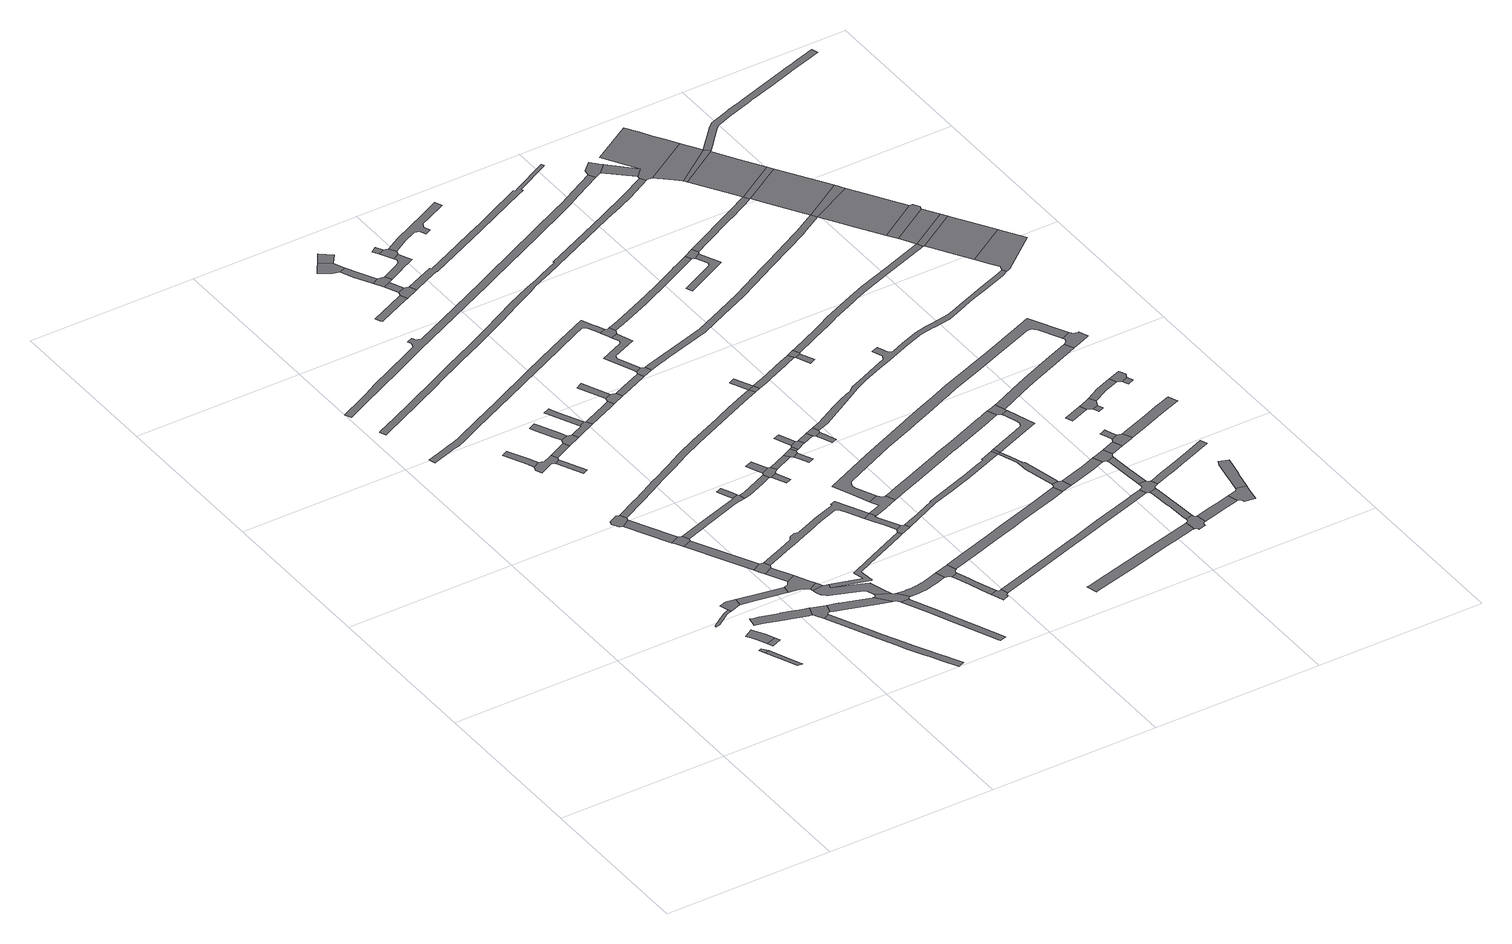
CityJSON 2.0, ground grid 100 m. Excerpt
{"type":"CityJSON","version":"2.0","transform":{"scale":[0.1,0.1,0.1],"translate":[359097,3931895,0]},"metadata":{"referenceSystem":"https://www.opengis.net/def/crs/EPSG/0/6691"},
"CityObjects":{
"road1":{"type":"Road","geometry":[{"type":"MultiSurface","lod":"1","boundaries":[[[0,1,2,3]]]}]},
"road2":{"type":"Road","geometry":[{"type":"MultiSurface","lod":"1","boundaries":[[[4,5,6,7,0,3]]]}]},
"road3":{"type":"Road","geometry":[{"type":"MultiSurface","lod":"1","boundaries":[[[8,9,10,11,12,13,14,15,16]]]}]},
"road4":{"type":"Road","attributes":{"RoadStructureAttribute.sectionType":"1"},"geometry":[{"type":"MultiSurface","lod":"1","boundaries":[[[17,18,19,20,21,22,23,24,25,26]]]}]},
"road5":{"type":"Road","geometry":[{"type":"MultiSurface","lod":"1","boundaries":[[[27,28,22,21]]]}]},
"road6":{"type":"Road","geometry":[{"type":"MultiSurface","lod":"1","boundaries":[[[15,29,30,31,32,16]]]}]},
"road7":{"type":"Road","attributes":{"RoadStructureAttribute.sectionType":"1"},"geometry":[{"type":"MultiSurface","lod":"1","boundaries":[[[33,34,35,36,37,38,39,40,41,42,43,44,45,46,47,48]]]}]},
"road8":{"type":"Road","attributes":{"RoadStructureAttribute.sectionType":"1"},"geometry":[{"type":"MultiSurface","lod":"1","boundaries":[[[49,50,30,29,51,52,53,54]]]}]},
"road9":{"type":"Road","geometry":[{"type":"MultiSurface","lod":"1","boundaries":[[[55,56,57,58,59,60,61,62]]]}]},
"road10":{"type":"Road","attributes":{"RoadStructureAttribute.sectionType":"1"},"geometry":[{"type":"MultiSurface","lod":"1","boundaries":[[[63,56,55,64,65]]]}]},
"road11":{"type":"Road","geometry":[{"type":"MultiSurface","lod":"1","boundaries":[[[66,67,38,37,68,69,70,71,72,73,74,75]]]}]},
"road12":{"type":"Road","geometry":[{"type":"MultiSurface","lod":"1","boundaries":[[[64,76,77,78,79,80,65]]]}]},
"road13":{"type":"Road","geometry":[{"type":"MultiSurface","lod":"1","boundaries":[[[81,82,83,84,85,86,87,88]]]}]},
"road14":{"type":"Road","attributes":{"RoadStructureAttribute.sectionType":"1"},"geometry":[{"type":"MultiSurface","lod":"1","boundaries":[[[89,90,91,92,78,77]]]}]},
"road15":{"type":"Road","attributes":{"RoadStructureAttribute.sectionType":"1"},"geometry":[{"type":"MultiSurface","lod":"1","boundaries":[[[93,94,95,96,97,98,99,100,101,102,103,104,105,71,70,106,107,108,109,110,111,112,113]]]}]},
"road16":{"type":"Road","geometry":[{"type":"MultiSurface","lod":"1","boundaries":[[[114,115,116,117,81,88,118,119,120,121,122,123,124]]]}]},
"road17":{"type":"Road","geometry":[{"type":"MultiSurface","lod":"1","boundaries":[[[91,90,125,126,127,128,129]]]}]},
"road18":{"type":"Road","attributes":{"RoadStructureAttribute.sectionType":"1"},"geometry":[{"type":"MultiSurface","lod":"1","boundaries":[[[126,130,131,127]]]}]},
"road19":{"type":"Road","geometry":[{"type":"MultiSurface","lod":"1","boundaries":[[[132,133,134,135,136,131,130,137,49,54]]]}]},
"road20":{"type":"Road","geometry":[{"type":"MultiSurface","lod":"1","boundaries":[[[121,138,139,140,141,122]]]}]},
"road21":{"type":"Road","geometry":[{"type":"MultiSurface","lod":"1","boundaries":[[[135,134,142,143]]]}]},
"road22":{"type":"Road","attributes":{"RoadStructureAttribute.sectionType":"1"},"geometry":[{"type":"MultiSurface","lod":"1","boundaries":[[[144,145,146,147,148,66,75,149,150,151,152,153]]]}]},
"road23":{"type":"Road","attributes":{"RoadStructureAttribute.sectionType":"1"},"geometry":[{"type":"MultiSurface","lod":"1","boundaries":[[[154,155,114,124]]]}]},
"road24":{"type":"Road","attributes":{"RoadStructureAttribute.sectionType":"1"},"geometry":[{"type":"MultiSurface","lod":"1","boundaries":[[[156,157,158,159,160,161,162,163,164,165,166,143,142,167,168,169,170,171,172,173,174,175,176,177]]]}]},
"road25":{"type":"Road","attributes":{"RoadStructureAttribute.sectionType":"1"},"geometry":[{"type":"MultiSurface","lod":"1","boundaries":[[[178,179,180,181,80,79,182,183,184,185,186,187]]]}]},
"road26":{"type":"Road","geometry":[{"type":"MultiSurface","lod":"1","boundaries":[[[188,189,190,191,192,193,194,195]]]}]},
"road27":{"type":"Road","geometry":[{"type":"MultiSurface","lod":"1","boundaries":[[[188,195,155,154,196,197]]]}]},
"road28":{"type":"Road","geometry":[{"type":"MultiSurface","lod":"1","boundaries":[[[198,199,200,201,202,203,204,205,206,207,208,209,156,177,210,211,144,153]]]}]},
"road29":{"type":"Road","attributes":{"RoadStructureAttribute.sectionType":"1"},"geometry":[{"type":"MultiSurface","lod":"1","boundaries":[[[212,213,214,215,203,202,216,217,218,219,220,221,222]]]}]},
"road30":{"type":"Road","geometry":[{"type":"MultiSurface","lod":"1","boundaries":[[[196,223,224,225,226,227,228,229,230,231,232,197]]]}]},
"road31":{"type":"Road","geometry":[{"type":"MultiSurface","lod":"1","boundaries":[[[228,233,234,235,236,229]]]}]},
"road32":{"type":"Road","attributes":{"RoadStructureAttribute.sectionType":"1"},"geometry":[{"type":"MultiSurface","lod":"1","boundaries":[[[237,238,239,240,241,242,243,244,245,246,247,248,249,250,251,252,253,254,255,256,257,258,259,260,261,262,263,264,265,266,267,268,269,270,271,272,273]]]}]},
"road33":{"type":"Road","geometry":[{"type":"MultiSurface","lod":"1","boundaries":[[[274,275,276,277,278,178,187]]]}]},
"road34":{"type":"Road","attributes":{"RoadStructureAttribute.sectionType":"1"},"geometry":[{"type":"MultiSurface","lod":"1","boundaries":[[[164,279,280,281,282,283,284,285,286,287,288,289,290,291,292,293,165]]]}]},
"road35":{"type":"Road","attributes":{"RoadStructureAttribute.sectionType":"1"},"geometry":[{"type":"MultiSurface","lod":"1","boundaries":[[[128,294,295,296,297,298,299,300,301,302,303,304,305,306,307,308,309,310,311,312,313,314,315,316,317,318,319,320,129]]]}]},
"road36":{"type":"Road","attributes":{"RoadStructureAttribute.sectionType":"1"},"geometry":[{"type":"MultiSurface","lod":"1","boundaries":[[[321,322,323,324,325,326,327,328,329,330,331,332,333,334,335,336,337,338,339,207,206,340,341,342,343,344,345,346,347,348,349,350,351,352]]]}]},
"road37":{"type":"Road","attributes":{"RoadStructureAttribute.sectionType":"1"},"geometry":[{"type":"MultiSurface","lod":"1","boundaries":[[[353,354,355,356,357,358,227,226]]]}]},
"road38":{"type":"Road","attributes":{"RoadStructureAttribute.sectionType":"1"},"geometry":[{"type":"MultiSurface","lod":"1","boundaries":[[[359,360,361,362,363,364,365,366]]]}]},
"road39":{"type":"Road","attributes":{"RoadStructureAttribute.sectionType":"1"},"geometry":[{"type":"MultiSurface","lod":"1","boundaries":[[[367,368,369,370,371,372,373,374,375,376,377,378,379,380,381,382,383,384,385,386,58,57,387,388,389,390,391,392,393,394,395,396,397]]]}]},
"road40":{"type":"Road","attributes":{"RoadStructureAttribute.sectionType":"1"},"geometry":[{"type":"MultiSurface","lod":"1","boundaries":[[[398,399,186,185,400,401,402,403]]]}]},
"road41":{"type":"Road","geometry":[{"type":"MultiSurface","lod":"1","boundaries":[[[404,405,406,407,408,409,410,411]]]}]},
"road42":{"type":"Road","geometry":[{"type":"MultiSurface","lod":"1","boundaries":[[[412,413,414,415,416,417,418,352,351,419,420,421,422,423]]]}]},
"road43":{"type":"Road","attributes":{"RoadStructureAttribute.sectionType":"1"},"geometry":[{"type":"MultiSurface","lod":"1","boundaries":[[[422,424,425,426,427,428,429,430,431,432,423]]]}]},
"road44":{"type":"Road","geometry":[{"type":"MultiSurface","lod":"1","boundaries":[[[433,434,435,436,437,438,439,440,441,442,429,428]]]}]},
"road45":{"type":"Road","attributes":{"RoadStructureAttribute.sectionType":"1"},"geometry":[{"type":"MultiSurface","lod":"1","boundaries":[[[443,444,445,446,404,411]]]}]},
"road46":{"type":"Road","attributes":{"RoadStructureAttribute.sectionType":"1"},"geometry":[{"type":"MultiSurface","lod":"1","boundaries":[[[407,406,447,448]]]}]},
"road47":{"type":"Road","geometry":[{"type":"MultiSurface","lod":"1","boundaries":[[[449,450,451,452]]]}]},
"road48":{"type":"Road","geometry":[{"type":"MultiSurface","lod":"1","boundaries":[[[451,356,355,453,454,452]]]}]},
"road49":{"type":"Road","geometry":[{"type":"MultiSurface","lod":"1","boundaries":[[[455,456,457,458,459,460]]]}]},
"road50":{"type":"Road","geometry":[{"type":"MultiSurface","lod":"1","boundaries":[[[461,462,463,445,444,464]]]}]},
"road51":{"type":"Road","attributes":{"RoadStructureAttribute.sectionType":"1"},"geometry":[{"type":"MultiSurface","lod":"1","boundaries":[[[461,464,465,466]]]}]},
"road52":{"type":"Road","geometry":[{"type":"MultiSurface","lod":"1","boundaries":[[[467,468,469,470,471,472]]]}]},
"road53":{"type":"Road","geometry":[{"type":"MultiSurface","lod":"1","boundaries":[[[402,472,471,473,474,475,460,459,403]]]}]},
"road54":{"type":"Road","geometry":[{"type":"MultiSurface","lod":"1","boundaries":[[[465,359,366,476,477,466]]]}]},
"road55":{"type":"Road","geometry":[{"type":"MultiSurface","lod":"1","boundaries":[[[478,479,480,481,306,305,482,483,484,485,486]]]}]},
"road56":{"type":"Road","geometry":[{"type":"MultiSurface","lod":"1","boundaries":[[[485,287,286,487,488,489,486]]]}]},
"road57":{"type":"Road","attributes":{"RoadStructureAttribute.sectionType":"1"},"geometry":[{"type":"MultiSurface","lod":"1","boundaries":[[[475,474,490,491]]]}]},
"road58":{"type":"Road","attributes":{"RoadStructureAttribute.sectionType":"1"},"geometry":[{"type":"MultiSurface","lod":"1","boundaries":[[[492,454,453,493,494,495]]]}]},
"road59":{"type":"Road","attributes":{"RoadStructureAttribute.sectionType":"1"},"geometry":[{"type":"MultiSurface","lod":"1","boundaries":[[[496,497,498,499,500,463,462,501,502,503,504,505,506,507,508]]]}]},
"road60":{"type":"Road","geometry":[{"type":"MultiSurface","lod":"1","boundaries":[[[509,510,306,481,511,512,513,514,515,516,517,518,519,520,521,522]]]}]},
"road61":{"type":"Road","geometry":[{"type":"MultiSurface","lod":"1","boundaries":[[[523,524,525,526]]]}]},
"road62":{"type":"Road","attributes":{"RoadStructureAttribute.sectionType":"1"},"geometry":[{"type":"MultiSurface","lod":"1","boundaries":[[[527,528,529,530,531,532,533,534,535,536,537,538,539,540,541,542,543,544,545,546,547,548,549,550,551,552,553,554,555,556,557,558,559,560,561,562,563,564,565,566,567]]]}]},
"road63":{"type":"Road","geometry":[{"type":"MultiSurface","lod":"1","boundaries":[[[568,569,491,490,570,571]]]}]},
"road64":{"type":"Road","geometry":[{"type":"MultiSurface","lod":"1","boundaries":[[[525,508,507,572,573,574,526]]]}]},
"road65":{"type":"Road","geometry":[{"type":"MultiSurface","lod":"1","boundaries":[[[570,575,576,577,578,571]]]}]},
"road66":{"type":"Road","attributes":{"RoadStructureAttribute.sectionType":"1"},"geometry":[{"type":"MultiSurface","lod":"1","boundaries":[[[569,568,579,580]]]}]},
"road67":{"type":"Road","attributes":{"RoadStructureAttribute.sectionType":"1"},"geometry":[{"type":"MultiSurface","lod":"1","boundaries":[[[581,582,583,584,585,586,587,588,589,590,591,592,593,594,595,596,597,598,599,600,601,602,603,604,605,606,607,608,609,610,611,612,613,614,615,616,617,618,619,620,621,622,623,624,625,626,627,628,629,630,631,632,633,634,635,636,637]]]}]},
"road68":{"type":"Road","geometry":[{"type":"MultiSurface","lod":"1","boundaries":[[[494,638,639,640,641,642,495]]]}]},
"road69":{"type":"Road","geometry":[{"type":"MultiSurface","lod":"1","boundaries":[[[643,644,645,646,647,648]]]}]},
"road70":{"type":"Road","geometry":[{"type":"MultiSurface","lod":"1","boundaries":[[[647,580,579,649,650,648]]]}]},
"road71":{"type":"Road","attributes":{"RoadStructureAttribute.sectionType":"1"},"geometry":[{"type":"MultiSurface","lod":"1","boundaries":[[[651,652,653,654,655,656,657,658,659,642,641]]]}]},
"road72":{"type":"Road","attributes":{"RoadStructureAttribute.sectionType":"1"},"geometry":[{"type":"MultiSurface","lod":"1","boundaries":[[[660,661,650,649,662,663]]]}]},
"road73":{"type":"Road","geometry":[{"type":"MultiSurface","lod":"1","boundaries":[[[254,664,665,666,655,654,667,668,669,255]]]}]},
"road74":{"type":"Road","attributes":{"RoadStructureAttribute.sectionType":"1"},"geometry":[{"type":"MultiSurface","lod":"1","boundaries":[[[670,671,672,673,674,675,676,677,678,679,418,417,680,681,682,683,684,685,686,687,688,689,690,691,692]]]}]},
"road75":{"type":"Road","geometry":[{"type":"MultiSurface","lod":"1","boundaries":[[[693,694,695,696,660,663]]]}]},
"road76":{"type":"Road","geometry":[{"type":"MultiSurface","lod":"1","boundaries":[[[693,697,698,699,700,701,694]]]}]},
"road77":{"type":"Road","geometry":[{"type":"MultiSurface","lod":"1","boundaries":[[[573,702,703,704,705,706,707,708,709,710,711,712,713,574]]]}]},
"road78":{"type":"Road","geometry":[{"type":"MultiSurface","lod":"1","boundaries":[[[714,715,716,397]]]}]},
"road79":{"type":"Road","geometry":[{"type":"MultiSurface","lod":"1","boundaries":[[[396,717,714,397]]]}]},
"road80":{"type":"Road","attributes":{"RoadStructureAttribute.sectionType":"1"},"geometry":[{"type":"MultiSurface","lod":"1","boundaries":[[[488,718,719,720,721,722,723,724,725,726,727,728,729,730,731,732,733,734,735,723,736,737,738,739,740,741,742,743,744,745,746,747,489]]]}]},
"road81":{"type":"Road","attributes":{"RoadStructureAttribute.sectionType":"1"},"geometry":[{"type":"MultiSurface","lod":"1","boundaries":[[[748,749,750,751,752,753,754,755,756,757,440,439,758,759,760,761,762,763,764,765,766]]]}]},
"road82":{"type":"Road","attributes":{"RoadStructureAttribute.sectionType":"1"},"geometry":[{"type":"MultiSurface","lod":"1","boundaries":[[[767,768,769,770,771,772,773,774,775,776,777,778,779,780,781,782,783,784]]]}]},
"road83":{"type":"Road","attributes":{"RoadStructureAttribute.sectionType":"1"},"geometry":[{"type":"MultiSurface","lod":"1","boundaries":[[[785,786,787,788,789,790,791,792,793,794,795,796,477,476,797,798,799,800,801,802,803,804,805,806,807]]]}]},
"road84":{"type":"Road","attributes":{"RoadStructureAttribute.sectionType":"1"},"geometry":[{"type":"MultiSurface","lod":"1","boundaries":[[[808,809,810,811,812,813,814,815,816,817,818,819,820,821,514,513,822,823,824,825,826,827,828,829,830,831,832]]]}]},
"road85":{"type":"Road","attributes":{"RoadStructureAttribute.sectionType":"1"},"geometry":[{"type":"MultiSurface","lod":"1","boundaries":[[[717,833,834,835,836,837,838,839,840,841,714]]]}]},
"road86":{"type":"Road","attributes":{"RoadStructureAttribute.sectionType":"1"},"geometry":[{"type":"MultiSurface","lod":"1","boundaries":[[[842,843,844,845,846,847,848,668,667,849,850,851,852,853,854,855]]]}]},
"road87":{"type":"Road","geometry":[{"type":"MultiSurface","lod":"1","boundaries":[[[856,857,858,859,860,838,837]]]}]},
"road88":{"type":"Road","geometry":[{"type":"MultiSurface","lod":"1","boundaries":[[[861,862,729,728,863,864,670,692]]]}]},
"road89":{"type":"Road","geometry":[{"type":"MultiSurface","lod":"1","boundaries":[[[856,865,866,867,857]]]}]},
"road90":{"type":"Road","geometry":[{"type":"MultiSurface","lod":"1","boundaries":[[[723,735,868,736]]]}]},
"road91":{"type":"Road","attributes":{"RoadStructureAttribute.sectionType":"1"},"geometry":[{"type":"MultiSurface","lod":"1","boundaries":[[[869,870,871,872,873,874,875,876,877,878,879,880,881,882,883,884,885,886,887,888,889,890,891,892,893,894,895,896,897,898,899,900,901,902,903,904,905,906,907,908,909,910,911,912,913,914,915,916,917,918,919,920,921,922,509,522]]]}]},
"road92":{"type":"Road","attributes":{"RoadStructureAttribute.sectionType":"1"},"geometry":[{"type":"MultiSurface","lod":"1","boundaries":[[[861,923,924,925,926,927,928,929,930,862]]]}]},
"road93":{"type":"Road","attributes":{"RoadStructureAttribute.sectionType":"1"},"geometry":[{"type":"MultiSurface","lod":"1","boundaries":[[[931,932,933,934,935,936,937,938,939,868,735]]]}]},
"road94":{"type":"Road","geometry":[{"type":"MultiSurface","lod":"1","boundaries":[[[940,941,942,943,944,945,946,947,948,775,774,949,950,951,952,953,954,955,956,957]]]}]},
"road95":{"type":"Road","attributes":{"RoadStructureAttribute.sectionType":"1"},"geometry":[{"type":"MultiSurface","lod":"1","boundaries":[[[958,959,960,961,962,963,964,965,966,967,968]]]}]},
"road96":{"type":"Road","attributes":{"RoadStructureAttribute.sectionType":"1"},"geometry":[{"type":"MultiSurface","lod":"1","boundaries":[[[969,970,971,972,973,974,975,976,977,978,979,945,944]]]}]},
"road97":{"type":"Road","geometry":[{"type":"MultiSurface","lod":"1","boundaries":[[[765,980,974,973,981,982,983,984,985,986,987,988,989,990,991,992,993,766]]]}]},
"road98":{"type":"Road","geometry":[{"type":"MultiSurface","lod":"1","boundaries":[[[935,934,994,995,996,808,832]]]}]},
"road99":{"type":"Road","attributes":{"RoadStructureAttribute.sectionType":"1"},"geometry":[{"type":"MultiSurface","lod":"1","boundaries":[[[988,997,998,999,1000,1001,1002,989]]]}]},
"road100":{"type":"Road","geometry":[{"type":"MultiSurface","lod":"1","boundaries":[[[1003,1004,855,854,958,968]]]}]},
"road101":{"type":"Road","geometry":[{"type":"MultiSurface","lod":"1","boundaries":[[[1005,926,925,1006,1007,1000,999,1008,1009,1010,1011]]]}]},
"road102":{"type":"Road","attributes":{"RoadStructureAttribute.sectionType":"1"},"geometry":[{"type":"MultiSurface","lod":"1","boundaries":[[[956,1012,1013,1014,1015,1016,1017,1018,1019,957]]]}]},
"road103":{"type":"Road","geometry":[{"type":"MultiSurface","lod":"1","boundaries":[[[695,1020,1021,1022,1023,1024,1025,1026,1027,1028,1029,1030,1031,1032,1033,1034,1035,1036,1037,1038,1039,1040,1041,1042,1043,1044,1045,1046,1047,1048,1049,1050,1051,1052,1053,1054,1055,1056,1057,1058,1059,1060,1061,1062,1063,1064,1065,1066,1067,696]]]}]},
"road104":{"type":"Road","attributes":{"RoadStructureAttribute.sectionType":"1"},"geometry":[{"type":"MultiSurface","lod":"1","boundaries":[[[1010,1068,1069,1070,1011]]]}]},
"road105":{"type":"Road","attributes":{"RoadStructureAttribute.sectionType":"1"},"geometry":[{"type":"MultiSurface","lod":"1","boundaries":[[[1071,1072,1073,1074,1075,1076,1077,1078,1079,1080,1081,1082,1083,1084,1085,1086,1087,1088,1089,1090,1091,639,638,1092,1093,1094,1095,1096,1097,1098,1099,1100,1101,1102,1103,1077,1104,1105,1106]]]}]},
"road106":{"type":"Road","geometry":[{"type":"MultiSurface","lod":"1","boundaries":[[[1107,1108,1109,1110,1111,1112,1113]]]}]},
"road107":{"type":"Road","geometry":[{"type":"MultiSurface","lod":"1","boundaries":[[[1112,1069,1068,1114,1115,1116,1117,1113]]]}]},
"road108":{"type":"Road","attributes":{"RoadStructureAttribute.sectionType":"1"},"geometry":[{"type":"MultiSurface","lod":"1","boundaries":[[[1118,1119,1120,1121]]]}]},
"road109":{"type":"Road","geometry":[{"type":"MultiSurface","lod":"1","boundaries":[[[1122,1123,1124,1017,1016,1125,1126,1127,1128,1129,1130,1131,1132]]]}]},
"road110":{"type":"Road","attributes":{"RoadStructureAttribute.sectionType":"1"},"geometry":[{"type":"MultiSurface","lod":"1","boundaries":[[[1133,1134,1135,1136,1137,1138,1139,1140,985,984,1141,1142,1143,1144,1145,1146,1147,1148]]]}]},
"road111":{"type":"Road","geometry":[{"type":"MultiSurface","lod":"1","boundaries":[[[1149,1150,1151,527,567,1152,1153]]]}]},
"road112":{"type":"Road","attributes":{"RoadStructureAttribute.sectionType":"1"},"geometry":[{"type":"MultiSurface","lod":"1","boundaries":[[[1154,1155,1156,1157,1158,1159,1160,1161,859,858,1162,1163,1164,1165,1166,1167,1168,1169,1170,1171,1172]]]}]},
"road113":{"type":"Road","attributes":{"RoadStructureAttribute.sectionType":"1"},"geometry":[{"type":"MultiSurface","lod":"1","boundaries":[[[1173,1174,1175,1176,1177,1178,1004,1003,1179,1180,1181,1182,1183,1184,1185,1186]]]}]},
"road114":{"type":"Road","geometry":[{"type":"MultiSurface","lod":"1","boundaries":[[[1187,1121,1120,1188,1189,1190,1191]]]}]},
"road115":{"type":"Road","geometry":[{"type":"MultiSurface","lod":"1","boundaries":[[[1188,1192,1193,1189]]]}]},
"road116":{"type":"Road","attributes":{"RoadStructureAttribute.sectionType":"1"},"geometry":[{"type":"MultiSurface","lod":"1","boundaries":[[[1194,1195,1196,1197,1198,995,994,1199,1200,1201,1202,1203]]]}]},
"road117":{"type":"Road","geometry":[{"type":"MultiSurface","lod":"1","boundaries":[[[1152,1204,1205,1206,1207,1153]]]}]},
"road118":{"type":"Road","attributes":{"RoadStructureAttribute.sectionType":"1"},"geometry":[{"type":"MultiSurface","lod":"1","boundaries":[[[1131,1208,1209,1210,1211,1212,1213,1214,1215,1216,1217,1218,1132]]]}]},
"road119":{"type":"Road","attributes":{"RoadStructureAttribute.sectionType":"1"},"geometry":[{"type":"MultiSurface","lod":"1","boundaries":[[[1219,1220,1221,1222,1223,1224,1225,1117,1116,1226,1227,1228,1229,1230,1231,1232,1233,1234]]]}]},
"road120":{"type":"Road","attributes":{"RoadStructureAttribute.sectionType":"1"},"geometry":[{"type":"MultiSurface","lod":"1","boundaries":[[[1235,1236,1191,1190,1237,1238,1239]]]}]},
"road121":{"type":"Road","attributes":{"RoadStructureAttribute.sectionType":"1"},"geometry":[{"type":"MultiSurface","lod":"1","boundaries":[[[1240,1241,1242,1243,1244,1245,1246,1247,1207,1206,610,609,1248,1249]]]}]},
"road122":{"type":"Road","geometry":[{"type":"MultiSurface","lod":"1","boundaries":[[[1250,1251,1252,1253,1254,1240,1249]]]}]},
"road123":{"type":"Road","geometry":[{"type":"MultiSurface","lod":"1","boundaries":[[[1255,1256,1235,1239,1257,1258]]]}]},
"road124":{"type":"Road","geometry":[{"type":"MultiSurface","lod":"1","boundaries":[[[1257,1259,1260,1258]]]}]},
"road125":{"type":"Road","geometry":[{"type":"MultiSurface","lod":"1","boundaries":[[[1252,1251,1261,1262,1263,1264]]]}]},
"road126":{"type":"Road","attributes":{"function":"2","RoadStructureAttribute.sectionType":"1"},"geometry":[{"type":"MultiSurface","lod":"1","boundaries":[[[1265,1266,1263,1262,1267,1186,1268]]]}]},
"road127":{"type":"Road","geometry":[{"type":"MultiSurface","lod":"1","boundaries":[[[1186,1185,1269,1270,1268]]]}]},
"road128":{"type":"Road","geometry":[{"type":"MultiSurface","lod":"1","boundaries":[[[1271,1272,1273,1274,1275,1276,1277,1278,1279,1280,1281,1282,907,906,1283,1284,1285,1286,1287,1288,1289,1290,1291,1194,1203]]]}]},
"road129":{"type":"Road","attributes":{"function":"2","RoadStructureAttribute.sectionType":"1"},"geometry":[{"type":"MultiSurface","lod":"1","boundaries":[[[1292,1293,1078,1294,1270,1269]]]}]},
"road130":{"type":"Road","geometry":[{"type":"MultiSurface","lod":"1","boundaries":[[[1077,1076,1294,1078]]]}]},
"road131":{"type":"Road","geometry":[{"type":"MultiSurface","lod":"1","boundaries":[[[1295,1296,1297,1071,1106,1298,1299]]]}]},
"road132":{"type":"Road","attributes":{"function":"2","RoadStructureAttribute.sectionType":"1"},"geometry":[{"type":"MultiSurface","lod":"1","boundaries":[[[1298,1300,1154,1301,1302,1299]]]}]},
"road133":{"type":"Road","geometry":[{"type":"MultiSurface","lod":"1","boundaries":[[[1154,1172,1303,1304,1301]]]}]},
"road134":{"type":"Road","attributes":{"function":"2","RoadStructureAttribute.sectionType":"1"},"geometry":[{"type":"MultiSurface","lod":"1","boundaries":[[[1305,1306,1307,1308,1304,1303,1309,1310,1311]]]}]},
"road135":{"type":"Road","geometry":[{"type":"MultiSurface","lod":"1","boundaries":[[[1312,1313,1039,1038,1314,1315,1316,1305,1311]]]}]},
"road136":{"type":"Road","attributes":{"RoadStructureAttribute.sectionType":"1"},"geometry":[{"type":"MultiSurface","lod":"1","boundaries":[[[1317,1318,1319,1320,1321,1322,1323,1324,1325,1326,1327,1328,1329,1330,1331,1332,1333,1334,1335,1336,1337,1338,1339,1340,1341,1342,1343,1344,1345,1346,1347,1348,1349,1350,1351,1352,1353,1354,1252,1264]]]}]}
},
"vertices":[
[700,652,0],[678,686,0],[660,679,0],[675,643,0],
[728,527,0],[756,463,0],[783,459,0],[771,489,0],
[688,1052,0],[651,1026,0],[587,982,0],[588,973,0],[614,978,0],[676,1021,0],[697,1036,0],[728,1046,0],[722,1064,0],
[671,821,0],[688,792,0],[705,762,0],[711,749,0],[728,708,0],[789,728,0],[774,762,0],[763,784,0],[730,845,0],[726,854,0],
[743,673,0],[802,699,0],
[794,1069,0],[803,1120,0],[748,1130,0],[705,1116,0],
[806,866,0],[889,842,0],[964,819,0],[1040,796,0],[1059,790,0],[1078,851,0],[1031,865,0],[989,878,0],[930,896,0],[930,894,0],[869,913,0],[836,922,0],[820,926,0],[792,932,0],[770,937,0],[758,876,0],
[1072,1074,0],[950,1095,0],[887,1055,0],[976,1041,0],[1061,1027,0],[1065,1026,0],
[669,1972,0],[719,2008,0],[725,2027,0],[706,2062,0],[687,2069,0],[633,2043,0],[629,2019,0],[651,1979,0],
[838,1775,0],[800,1717,0],[854,1744,0],
[1167,823,0],[1102,843,0],[1068,785,0],[1072,776,0],[1093,732,0],[1131,750,0],[1131,756,0],[1134,762,0],[1139,765,0],[1149,763,0],
[812,1694,0],[832,1656,0],[887,1679,0],[895,1697,0],[875,1736,0],
[610,2683,0],[599,2705,0],[586,2731,0],[526,2851,0],[487,2832,0],[554,2695,0],[560,2684,0],[570,2662,0],
[953,1421,0],[1021,1287,0],[1075,1315,0],[1038,1387,0],
[1485,20,0],[1448,90,0],[1445,95,0],[1411,161,0],[1384,213,0],[1352,277,0],[1324,336,0],[1302,381,0],[1298,390,0],[1269,454,0],[1241,512,0],[1214,571,0],[1135,741,0],[1176,554,0],[1256,383,0],[1278,335,0],[1308,272,0],[1348,192,0],[1370,149,0],[1401,91,0],[1448,2,0],
[697,2698,0],[683,2691,0],[639,2670,0],[611,2680,0],[559,2632,0],[577,2595,0],[661,2636,0],[679,2628,0],[709,2642,0],[708,2644,0],[715,2662,0],
[1039,1253,0],[1053,1226,0],[1106,1253,0],[1115,1274,0],[1099,1310,0],
[1114,1106,0],[1168,1134,0],
[1125,1016,0],[1129,1014,0],[1176,989,0],[1228,1016,0],[1206,1059,0],[1098,1081,0],
[683,2618,0],[751,2474,0],[782,2489,0],[725,2610,0],
[1179,969,0],[1246,981,0],
[1407,749,0],[1403,749,0],[1252,796,0],[1230,803,0],[1231,804,0],[1167,757,0],[1227,739,0],[1388,690,0],[1462,668,0],[1473,664,0],
[824,2715,0],[806,2751,0],
[1503,730,0],[1487,777,0],[1465,854,0],[1462,866,0],[1421,884,0],[1321,921,0],[1267,940,0],[1266,940,0],[1268,941,0],[1276,970,0],[1254,977,0],[1183,950,0],[1188,929,0],[1194,916,0],[1202,907,0],[1216,896,0],[1227,890,0],[1244,883,0],[1399,824,0],[1408,818,0],[1412,811,0],[1424,769,0],
[1276,1872,0],[1277,1868,0],[1235,1856,0],[1017,1782,0],[1259,1823,0],[1287,1830,0],[1294,1832,0],[1326,1839,0],[1317,1878,0],[1311,1887,0],
[858,2798,0],[840,2838,0],[782,2959,0],[775,2975,0],[733,2955,0],[749,2922,0],[799,2817,0],[817,2780,0],
[903,2753,0],[885,2789,0],
[1483,661,0],[1492,657,0],[1494,655,0],[1499,650,0],[1505,641,0],[1553,637,0],[1554,642,0],[1562,649,0],[1572,650,0],[1521,715,0],[1517,717,0],[1511,720,0],[1424,758,0],[1417,750,0],
[1714,261,0],[1660,386,0],[1621,477,0],[1556,628,0],[1583,461,0],[1616,384,0],[1676,245,0],[1720,143,0],[1744,87,0],[1749,76,0],[1788,90,0],
[934,2768,0],[970,2785,0],[983,2791,0],[1026,2811,0],[1009,2847,0],[999,2851,0],[963,2834,0],[966,2827,0],[952,2821,0],[917,2804,0],
[930,2998,0],[908,3046,0],[872,3029,0],[875,3022,0],
[284,3008,0],[313,3018,0],[347,3027,0],[393,3046,0],[507,3102,0],[539,3117,0],[587,3141,0],[737,3213,0],[773,3230,0],[944,3312,0],[1018,3347,0],[1236,3451,0],[1385,3522,0],[1436,3546,0],[1437,3547,0],[1459,3539,0],[1468,3518,0],[1495,3459,0],[1531,3476,0],[1510,3522,0],[1501,3543,0],[1473,3605,0],[1419,3582,0],[1219,3487,0],[1001,3383,0],[963,3365,0],[756,3265,0],[717,3247,0],[538,3161,0],[521,3153,0],[418,3103,0],[377,3083,0],[334,3065,0],[304,3057,0],[279,3048,0],[151,3007,0],[162,2967,0],
[1298,1919,0],[1272,1980,0],[1253,1972,0],[1237,1965,0],[1257,1917,0],
[1466,885,0],[1481,881,0],[1487,882,0],[1475,971,0],[1555,1007,0],[1746,1094,0],[1818,1127,0],[1834,1134,0],[1823,1159,0],[1775,1137,0],[1545,1033,0],[1468,998,0],[1441,986,0],[1454,918,0],[1407,932,0],
[1214,1316,0],[1255,1333,0],[1351,1374,0],[1412,1400,0],[1418,1402,0],[1499,1436,0],[1547,1458,0],[1616,1482,0],[1661,1498,0],[1680,1490,0],[1701,1449,0],[1747,1357,0],[1792,1379,0],[1738,1487,0],[1700,1564,0],[1667,1553,0],[1671,1543,0],[1644,1534,0],[1533,1495,0],[1483,1473,0],[1406,1441,0],[1396,1436,0],[1373,1442,0],[1337,1426,0],[1322,1405,0],[1242,1372,0],[1162,1337,0],
[1730,734,0],[1711,729,0],[1692,723,0],[1682,721,0],[1672,719,0],[1663,717,0],[1653,716,0],[1643,715,0],[1633,713,0],[1623,713,0],[1613,712,0],[1603,712,0],[1593,711,0],[1583,711,0],[1573,711,0],[1563,712,0],[1553,712,0],[1543,713,0],[1533,714,0],[1597,650,0],[1622,651,0],[1647,654,0],[1672,657,0],[1695,661,0],[1696,662,0],[1715,667,0],[1739,673,0],[1757,679,0],[1763,681,0],[1787,689,0],[1811,696,0],[1792,754,0],
[1138,2863,0],[1190,2887,0],[1216,2899,0],[1199,2935,0],[1140,2908,0],[1121,2899,0],
[811,4296,0],[728,4258,0],[592,4196,0],[606,4167,0],[611,4155,0],[625,4162,0],[816,4249,0],[830,4255,0],
[1831,2612,0],[1770,2586,0],[1725,2566,0],[1693,2553,0],[1693,2552,0],[1608,2514,0],[1585,2503,0],[1381,2412,0],[1380,2411,0],[1375,2408,0],[1258,2352,0],[1256,2351,0],[1158,2299,0],[1146,2293,0],[1127,2283,0],[1047,2241,0],[1013,2223,0],[975,2203,0],[852,2138,0],[845,2134,0],[862,2098,0],[871,2102,0],[958,2148,0],[1065,2205,0],[1170,2260,0],[1274,2315,0],[1399,2375,0],[1693,2508,0],[1786,2549,0],[1882,2590,0],[1863,2625,0],
[1457,1932,0],[1352,1885,0],[1367,1849,0],[1479,1898,0],[1530,1923,0],[1517,1960,0],
[705,4656,0],[705,4657,0],[676,4720,0],[610,4766,0],[589,4736,0],[560,4694,0],[625,4648,0],[665,4637,0],
[1881,703,0],[1882,709,0],[1885,714,0],[1889,718,0],[1894,722,0],[1899,725,0],[1880,783,0],[1821,696,0],[1831,694,0],[1839,689,0],[1845,680,0],[1882,696,0],
[1856,651,0],[1885,568,0],[1886,568,0],[1925,457,0],[1931,442,0],[1969,455,0],[1961,477,0],[1923,582,0],[1910,619,0],
[1945,401,0],[1957,368,0],[1995,383,0],[1994,393,0],[2000,401,0],[2005,404,0],[2008,406,0],[1996,448,0],[1986,446,0],[1976,448,0],
[700,4561,0],[755,4462,0],[793,4483,0],[739,4584,0],
[722,4780,0],[655,4832,0],
[1173,3143,0],[1133,3123,0],[1207,2964,0],[1245,2981,0],
[1290,2934,0],[1273,2970,0],
[1559,2024,0],[1529,2091,0],[1483,2071,0],[1515,2000,0],[1525,1976,0],[1570,1999,0],
[827,4424,0],[853,4436,0],[833,4475,0],[786,4406,0],
[822,4325,0],[864,4342,0],
[1557,1889,0],[1581,1835,0],[1616,1851,0],[1591,1906,0],[1578,1936,0],[1544,1918,0],
[1583,1948,0],[1605,1959,0],[1588,1994,0],
[911,4292,0],[891,4333,0],
[1837,1267,0],[1814,1314,0],[1800,1340,0],[1810,1343,0],[1763,1326,0],[1775,1302,0],[1801,1250,0],[1833,1186,0],[1869,1202,0],
[1856,1144,0],[1903,1165,0],[1889,1195,0],
[1721,2016,0],[1700,2047,0],
[1342,3002,0],[1358,2965,0],[1476,3016,0],[1460,3053,0],
[968,4567,0],[959,4541,0],[930,4527,0],[912,4517,0],[908,4515,0],[928,4475,0],[932,4477,0],[952,4487,0],[1019,4521,0],[1036,4529,0],[1035,4531,0],[1000,4603,0],[960,4583,0],
[1849,1464,0],[1871,1409,0],[1886,1372,0],[1896,1375,0],[1968,1405,0],[1945,1461,0],[1939,1461,0],[1933,1461,0],[1928,1463,0],[1923,1467,0],[1919,1470,0],[1915,1475,0],[1909,1481,0],[1905,1486,0],
[934,4720,0],[901,4696,0],[920,4660,0],[956,4679,0],
[2200,4658,0],[2058,4582,0],[1950,4523,0],[1896,4497,0],[1294,4204,0],[1217,4166,0],[1116,4118,0],[986,4056,0],[696,3917,0],[668,3928,0],[661,3942,0],[657,3950,0],[621,3933,0],[631,3912,0],[620,3881,0],[567,3856,0],[396,3771,0],[281,3714,0],[190,3666,0],[148,3645,0],[1,3572,0],[20,3535,0],[153,3602,0],[198,3625,0],[248,3647,0],[327,3686,0],[420,3732,0],[470,3757,0],[552,3798,0],[587,3815,0],[638,3840,0],[1050,4037,0],[1139,4079,0],[1236,4125,0],[1259,4136,0],[1300,4157,0],[1694,4349,0],[1913,4455,0],[1970,4483,0],[2061,4532,0],[2221,4618,0],
[1775,2042,0],[1759,2076,0],[1736,2008,0],[1770,2026,0],
[1008,4632,0],[1009,4632,0],[985,4671,0],
[1748,1981,0],[1776,1920,0],[1811,1936,0],[1782,1999,0],
[1791,2050,0],[1774,2084,0],
[85,3310,0],[126,3330,0],[222,3377,0],[375,3451,0],[379,3452,0],[542,3533,0],[575,3549,0],[738,3630,0],[763,3642,0],[919,3715,0],[923,3717,0],[928,3720,0],[1040,3776,0],[1123,3819,0],[1265,3895,0],[1387,3957,0],[1442,3986,0],[1471,3998,0],[1485,4005,0],[1561,4039,0],[1803,4153,0],[1995,4244,0],[2055,4272,0],[2075,4281,0],[2185,4330,0],[2194,4335,0],[2198,4336,0],[2270,4370,0],[2423,4453,0],[2404,4488,0],[2252,4406,0],[2210,4386,0],[2109,4338,0],[2072,4321,0],[1982,4278,0],[1756,4172,0],[1632,4114,0],[1635,4107,0],[1520,4054,0],[1472,4031,0],[1398,3998,0],[1247,3930,0],[1142,3875,0],[1021,3811,0],[910,3755,0],[745,3677,0],[722,3667,0],[717,3664,0],[557,3585,0],[521,3567,0],[379,3497,0],[358,3487,0],[348,3482,0],[335,3476,0],[208,3415,0],[75,3351,0],[67,3347,0],
[1539,3044,0],[1523,3081,0],[1504,3088,0],[1503,3090,0],[1467,3072,0],
[1804,2144,0],[1777,2211,0],[1740,2196,0],[1768,2125,0],[1780,2097,0],[1816,2117,0],
[1848,2078,0],[1831,2112,0],
[1445,3229,0],[1452,3248,0],[1597,3311,0],[1561,3407,0],[1522,3392,0],[1539,3347,0],[1531,3328,0],[1387,3263,0],[1459,3090,0],
[1902,2143,0],[1837,2115,0],[1849,2078,0],[1917,2107,0],
[1499,3449,0],[1511,3419,0],[1514,3410,0],[1573,3434,0],[1557,3471,0],[1550,3468,0],
[2710,1056,0],[2701,1052,0],[2559,1006,0],[2458,973,0],[2378,947,0],[2297,920,0],[2197,887,0],[2017,828,0],[2005,824,0],[1886,785,0],[1905,728,0],[1970,749,0],[2012,763,0],[2012,762,0],[2036,770,0],[2216,829,0],[2358,876,0],[2397,889,0],[2472,913,0],[2578,948,0],[2654,972,0],[2720,994,0],[2729,997,0],
[1933,2098,0],[1965,2112,0],[1970,2129,0],[1955,2165,0],
[1938,2085,0],[1942,2077,0],[1970,2005,0],[2003,2017,0],[1975,2090,0],
[1095,4685,0],[1175,4723,0],[1203,4712,0],[1220,4678,0],[1256,4696,0],[1239,4731,0],[1250,4759,0],[1313,4789,0],[1424,4843,0],[1405,4884,0],[1293,4830,0],[1075,4725,0],
[1900,2641,0],[1849,2747,0],[1813,2730,0],
[1916,2604,0],
[2127,1268,0],[2256,1313,0],[2365,1350,0],[2371,1353,0],[2561,1426,0],[2631,1453,0],[2647,1409,0],[2672,1340,0],[2676,1266,0],[2696,1179,0],[2718,1084,0],[2759,1086,0],[2753,1109,0],[2715,1273,0],[2704,1319,0],[2699,1317,0],[2668,1404,0],[2648,1460,0],[2614,1494,0],[2534,1461,0],[2538,1452,0],[2508,1440,0],[2502,1438,0],[2363,1386,0],[2354,1382,0],[2281,1357,0],[2111,1298,0],[2114,1292,0],[1959,1221,0],[1957,1226,0],
[2997,772,0],[2998,770,0],[2879,732,0],[2868,728,0],[2868,730,0],[2737,688,0],[2548,626,0],[2544,625,0],[2360,565,0],[2157,500,0],[2171,459,0],[2555,583,0],[2562,585,0],[2750,646,0],[2939,707,0],[2982,721,0],[3073,751,0],[3083,754,0],[3069,795,0],
[2405,168,0],[2539,203,0],[2700,245,0],[2732,254,0],[2924,305,0],[2971,317,0],[3108,354,0],[3118,356,0],[3110,420,0],[3101,417,0],[3066,408,0],[2890,361,0],[2716,315,0],[2669,303,0],[2523,264,0],[2392,230,0],[2379,226,0],[2396,164,0],
[2046,4866,0],[2043,4865,0],[1831,4754,0],[1809,4742,0],[1798,4749,0],[1597,4650,0],[1507,4607,0],[1410,4562,0],[1300,4510,0],[1076,4405,0],[1068,4414,0],[982,4374,0],[1002,4334,0],[1087,4373,0],[1089,4367,0],[1238,4437,0],[1476,4550,0],[1597,4607,0],[1812,4711,0],[1845,4727,0],[1840,4737,0],[2044,4844,0],[2055,4850,0],
[2791,1802,0],[2756,1788,0],[2743,1783,0],[2738,1780,0],[2711,1770,0],[2514,1691,0],[2444,1663,0],[2376,1636,0],[2354,1627,0],[2305,1607,0],[2120,1531,0],[2029,1495,0],[1956,1465,0],[1950,1462,0],[1986,1412,0],[2050,1439,0],[2142,1476,0],[2327,1551,0],[2350,1560,0],[2399,1580,0],[2442,1597,0],[2466,1607,0],[2739,1716,0],[2787,1736,0],[2811,1745,0],
[1979,2630,0],[2014,2647,0],[2139,2702,0],[2147,2706,0],[2213,2735,0],[2196,2771,0],[2137,2745,0],[1970,2670,0],[1964,2667,0],
[2140,3742,0],[2125,3735,0],[2100,3722,0],[2026,3684,0],[1954,3650,0],[1815,3583,0],[1627,3501,0],[1643,3464,0],[1833,3546,0],[2038,3645,0],[2045,3649,0],[2102,3678,0],[2245,3750,0],[2227,3786,0],
[2219,2732,0],[2255,2748,0],[2258,2754,0],[2240,2791,0],[2231,2787,0],
[2795,1019,0],[2776,1076,0],[2719,1074,0],[2716,1064,0],
[2229,2709,0],[2256,2648,0],[2293,2664,0],
[2631,1501,0],
[1854,1607,0],[1852,1613,0],[1851,1619,0],[1850,1625,0],[1850,1631,0],[1851,1637,0],[1853,1642,0],[1855,1648,0],[1858,1653,0],[1862,1657,0],[1867,1662,0],[1873,1666,0],[1942,1697,0],[2193,1812,0],[2372,1888,0],[2415,1906,0],[2567,1970,0],[2644,2003,0],[2650,2006,0],[2668,2013,0],[2759,2052,0],[2942,2122,0],[3088,2179,0],[3158,2207,0],[3293,2260,0],[3343,2280,0],[3349,2282,0],[3355,2282,0],[3361,2282,0],[3366,2281,0],[3372,2280,0],[3377,2277,0],[3382,2274,0],[3386,2270,0],[3390,2266,0],[3393,2261,0],[3461,2131,0],[3464,2125,0],[3517,2153,0],[3405,2369,0],[3404,2369,0],[3294,2325,0],[3067,2235,0],[2920,2178,0],[2737,2108,0],[2621,2059,0],[2523,2017,0],[2391,1961,0],[2376,1955,0],[2169,1867,0],[2058,1816,0],[1877,1734,0],[1760,1683,0],[1809,1560,0],
[2974,1077,0],[3002,1087,0],[3042,1103,0],[3020,1160,0],[2944,1131,0],[2928,1126,0],[2905,1118,0],[2778,1077,0],
[2834,1536,0],[2935,1577,0],[2935,1578,0],[2878,1748,0],[2837,1735,0],[2864,1654,0],[2874,1624,0],[2862,1596,0],[2813,1576,0],
[3187,441,0],[3182,443,0],[3178,447,0],[3175,452,0],[3174,458,0],[3131,449,0],[3131,439,0],[3127,430,0],[3120,424,0],[3127,353,0],[3135,346,0],[3137,336,0],[3180,348,0],[3181,358,0],[3184,368,0],[3192,374,0],[3201,378,0],[3193,442,0],
[2264,3743,0],[2295,3672,0],[2289,3653,0],[2274,3646,0],[2106,3561,0],[2080,3548,0],[2095,3510,0],[2108,3517,0],[2353,3641,0],[2351,3645,0],[2298,3765,0],
[3169,508,0],[3160,607,0],[3159,621,0],[3151,704,0],[3145,760,0],[3101,748,0],[3104,739,0],[3107,709,0],[3116,608,0],[3118,592,0],[3129,469,0],
[3093,754,0],[3147,770,0],[3153,778,0],[3162,782,0],[3174,786,0],[3158,828,0],[3148,829,0],[3140,835,0],[3138,845,0],[3094,841,0],[3096,824,0],[3096,814,0],[3091,805,0],[3083,800,0],
[2873,1765,0],[2852,1823,0],[2812,1809,0],
[3125,973,0],[3117,1057,0],[3112,1110,0],[3069,1094,0],[3071,1084,0],[3082,968,0],
[2308,3782,0],[2289,3818,0],
[3046,1170,0],[3052,1104,0],[3062,1102,0],[3113,1120,0],[3117,1129,0],[3126,1135,0],[3103,1192,0],
[3271,397,0],[3330,413,0],[3343,416,0],[3429,439,0],[3439,441,0],[3423,503,0],[3336,480,0],[3272,463,0],
[2043,2159,0],[2283,2297,0],[2339,2329,0],[2407,2365,0],[2416,2369,0],[2531,2416,0],[2592,2441,0],[2762,2511,0],[2876,2553,0],[2920,2561,0],[2960,2568,0],[2962,2566,0],[3070,2583,0],[3164,2622,0],[3236,2652,0],[3298,2676,0],[3360,2700,0],[3507,2756,0],[3541,2772,0],[3529,2798,0],[3495,2784,0],[3349,2727,0],[3332,2720,0],[3298,2707,0],[3203,2670,0],[3120,2635,0],[3084,2621,0],[2968,2602,0],[2929,2595,0],[2852,2577,0],[2752,2539,0],[2670,2505,0],[2643,2516,0],[2633,2543,0],[2620,2578,0],[2578,2562,0],[2591,2528,0],[2602,2500,0],[2587,2471,0],[2520,2443,0],[2420,2400,0],[2324,2358,0],[2293,2331,0],[2266,2320,0],[2204,2294,0],[2151,2267,0],[2007,2187,0],[1989,2180,0],
[3205,1166,0],[3183,1222,0],[3167,1216,0],
[3436,3532,0],[3407,3578,0],[3385,3614,0],[3320,3719,0],[3303,3746,0],[3246,3836,0],[2987,3703,0],[2966,3737,0],[2943,3724,0],[2828,3656,0],[2800,3642,0],[2561,3516,0],[2522,3496,0],[2502,3486,0],[2271,3363,0],[2116,3291,0],[1942,3210,0],[1841,3180,0],[1625,3116,0],[1548,3089,0],[1526,3082,0],[1540,3044,0],[1618,3071,0],[1637,3078,0],[1672,3088,0],[1956,3173,0],[2118,3248,0],[2289,3327,0],[2483,3430,0],[2541,3461,0],[2555,3468,0],[2846,3620,0],[2849,3622,0],[3042,3615,0],[3103,3519,0],[3193,3377,0],
[3220,1294,0],[3205,1331,0],[3177,1320,0],[3168,1317,0],[3183,1278,0],[3195,1248,0],[3232,1263,0],
[3235,1177,0],[3281,1195,0],[3290,1199,0],[3261,1253,0],
[3095,1531,0],[3111,1489,0],[3224,1534,0],[3208,1575,0],
[3486,527,0],[3479,519,0],[3470,515,0],[3449,440,0],[3458,435,0],[3463,427,0],[3464,417,0],[3527,405,0],[3545,501,0],[3549,524,0],[3489,536,0],
[3566,987,0],[3509,965,0],[3473,950,0],[3379,913,0],[3293,880,0],[3277,873,0],[3242,860,0],[3168,830,0],[3266,822,0],[3276,826,0],[3309,839,0],[3373,864,0],[3488,910,0],[3541,931,0],[3577,944,0],[3582,946,0],
[2308,4698,0],[2260,4747,0],[2207,4695,0],[2260,4639,0],[2314,4692,0],
[3285,3229,0],[3044,3140,0],[2846,3071,0],[2709,3012,0],[2545,2940,0],[2484,2909,0],[2434,2884,0],[2262,2801,0],[2277,2763,0],[2478,2858,0],[2497,2867,0],[2566,2902,0],[2581,2910,0],[2654,2942,0],[2739,2980,0],[2762,2991,0],[2851,3030,0],[3021,3092,0],[3299,3191,0],
[2643,3999,0],[2619,3987,0],[2573,3963,0],[2366,3857,0],[2359,3854,0],[2335,3841,0],[2383,3821,0],[2401,3830,0],[2576,3919,0],[2641,3952,0],[2669,3967,0],[2735,4002,0],[2781,4027,0],[2762,4062,0],
[3264,1598,0],[3256,1520,0],[3291,1535,0],[3307,1570,0],[3285,1609,0],
[3269,1485,0],[3303,1499,0],
[3441,2076,0],[3290,2015,0],[3106,1939,0],[3006,1893,0],[2870,1830,0],[3031,1838,0],[3130,1884,0],[3289,1949,0],[3402,1995,0],[3464,2021,0],
[2264,4635,0],[2283,4618,0],[2405,4507,0],[2452,4553,0],
[3571,631,0],[3573,642,0],[3597,762,0],[3543,784,0],[3537,769,0],[3535,763,0],[3533,757,0],[3531,752,0],[3529,741,0],[3512,654,0],[3508,631,0],
[3620,1394,0],[3621,1393,0],[3537,1361,0],[3473,1336,0],[3424,1317,0],[3287,1264,0],[3281,1261,0],[3309,1207,0],[3373,1231,0],[3372,1232,0],[3495,1280,0],[3497,1280,0],[3525,1292,0],[3525,1291,0],[3659,1343,0],[3637,1400,0],
[3470,1696,0],[3371,1657,0],[3387,1615,0],[3391,1617,0],[3486,1654,0],
[2745,4632,0],[2702,4701,0],[2661,4767,0],[2623,4829,0],[2576,4902,0],[2332,4751,0],[2453,4554,0],[2457,4548,0],[2431,4457,0],[2461,4454,0],
[2548,4376,0],[2581,4348,0],[2815,4520,0],[2789,4561,0],[2766,4599,0],
[3563,1685,0],[3546,1726,0],[3514,1642,0],[3551,1657,0],
[3528,1605,0],[3566,1620,0],
[2588,4336,0],[2593,4329,0],[2839,4485,0],[2845,4492,0],
[2922,4350,0],[2895,4392,0],[2735,4104,0],[3006,4216,0],
[2784,4028,0],[3027,4182,0],
[3488,2031,0],[3574,2065,0],[3583,2069,0],[3563,2127,0],[3557,2126,0],[3550,2126,0],[3544,2127,0],[3539,2128,0],[3533,2131,0],[3529,2135,0],[3525,2139,0],[3522,2144,0],[3466,2120,0],[3467,2114,0],[3467,2108,0],[3466,2102,0],[3464,2097,0],[3461,2091,0],[3457,2087,0],[3452,2083,0],[3446,2079,0],
[2842,3935,0],[2947,3767,0],[3211,3892,0],
[3477,3494,0],[3478,3495,0],[3456,3528,0],[3230,3320,0],[3473,3475,0],
[3252,3286,0],[3531,3383,0],[3525,3393,0],
[3307,3194,0],[3553,3348,0],
[3703,3109,0],[3619,3243,0],[3562,3333,0],[3557,3341,0],[3331,3154,0],[3386,3068,0],[3458,2954,0],
[3507,2875,0],[3537,2827,0],[3565,2783,0],[3792,2964,0],[3718,3084,0],
[2868,4518,0],[2927,4582,0],[2980,4642,0],[2998,4656,0],[3108,4697,0],[3116,4700,0],[3180,4721,0],[3234,4739,0],[3252,4745,0],[3263,4749,0],[3323,4767,0],[3366,4781,0],[3388,4789,0],[3417,4798,0],[3570,4850,0],[3574,4852,0],[3626,4868,0],[3705,4893,0],[3776,4916,0],[3764,4955,0],[3693,4932,0],[3661,4922,0],[3603,4903,0],[3562,4890,0],[3509,4872,0],[3354,4819,0],[3323,4809,0],[3239,4783,0],[3185,4765,0],[3167,4759,0],[3160,4757,0],[3136,4749,0],[3122,4745,0],[3103,4738,0],[2978,4692,0],[2952,4671,0],[2897,4609,0],[2839,4545,0]
]}
